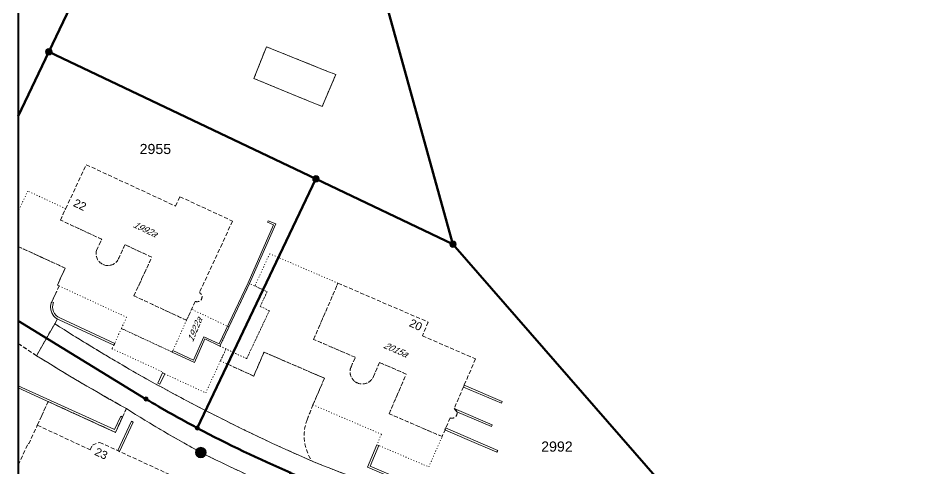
# Model space of a CAD drawing. Header units: metres. Extents: x 2681481 to 2682537, y 1228589 to 1229401.
# Drawn here: x 2681482.5 to 2681594.7, y 1228676.3 to 1228732 of the extents above; entities that cross this region are included whole.
import ezdxf
from ezdxf.enums import TextEntityAlignment as Align

# ---------------------------------------------------------------- set-up
doc = ezdxf.new("R2010")
doc.units = ezdxf.units.M
doc.linetypes.add('DASHED', pattern=[0.75, 0.5, -0.25])
doc.linetypes.add('DOT', pattern=[0.25, 0, -0.25])
for name, color, linetype, lineweight in [('AV_01132_LFP3_Bolzen', 253, 'Continuous', 18), ('AV_01219_Gebäudenummer_Objektnamen', 253, 'Continuous', 18), ('AV_01221_Strasse_Weg', 253, 'Continuous', 18), ('AV_01224_Wasserbecken', 253, 'Continuous', 18), ('AV_01225_Übrige_befestigte_Fläche', 253, 'DASHED', 18), ('AV_01234_Gartenanlage', 253, 'DASHED', 18), ('AV_01313_Mauer_massiver_Sockel_Lawinenverbauung', 253, 'Continuous', 18), ('AV_01321_Unterirdisches_Gebäude_Reservoir_Unterstand', 253, 'Continuous', 18), ('AV_01329_Objektname', 253, 'Continuous', 18), ('AV_01611_Parzelle', 253, 'Continuous', 40), ('AV_01619_Parzellennummer', 253, 'Continuous', 40), ('AV_01651_Markstein', 253, 'Continuous', 15), ('AV_01653_Bolzen', 253, 'Continuous', 15)]:
    doc.layers.add(name, color=color, linetype=linetype, lineweight=lineweight)
doc.layers.add('AV_01231_Acker_Wiese_Weide', color=253, linetype='DASHED')
doc.layers.add('AV_01299', color=253, linetype='Continuous')
doc.styles.get("Standard").update_dxf_attribs({"font": 'arial.ttf'})

# ---------------------------------------------------------------- blocks, each defined once
blk = doc.blocks.new('LFP3BO')
at = {"true_color": 0xffffff}
h = blk.add_hatch(color=7, dxfattribs=at)
edge = h.paths.add_edge_path()
edge.add_arc((0, 0), 0.65, 0, 360)
for radius in [0.65, 0.25]:
    blk.add_circle((0, 0), radius)
blk = doc.blocks.new('GPM')
at = {"true_color": 0xffffff}
h = blk.add_hatch(color=7, dxfattribs=at)
edge = h.paths.add_edge_path()
edge.add_arc((0, 0), 0.4, 0, 360)
blk.add_circle((0, 0), 0.4)
blk = doc.blocks.new('GPBOL')
at = {"true_color": 0xffffff}
h = blk.add_hatch(color=7, dxfattribs=at)
edge = h.paths.add_edge_path()
edge.add_arc((0, 0), 0.25, 0, 360)
blk.add_circle((0, 0), 0.25)

msp = doc.modelspace()

# ---------------------------------------------------------------- linework, layer by layer
at = {"layer": 'AV_01221_Strasse_Weg', "linetype": 'Continuous'}
for points in [[(2681541.76, 1228669.82, -0.03646), (2681518.81, 1228677.29, -0.016419), (2681505.67, 1228683.53, -0.024332), (2681487.07, 1228694.25), (2681484.82, 1228690.3, 0.012277), (2681495.89, 1228683.77, 0.017525), (2681505.16, 1228678.34, 0.01687), (2681514.51, 1228673.97, 0.015267)], [(2681605.49, 1228679.41, -0.09128), (2681588.07, 1228669.16, -0.096375)]]:
    msp.add_lwpolyline(points, format="xyb", dxfattribs=at)
at = {"layer": 'AV_01224_Wasserbecken', "linetype": 'Continuous'}
msp.add_lwpolyline([(2681519, 1228721.47), (2681520.05, 1228721.07), (2681521.72, 1228725.02), (2681520.62, 1228725.44), (2681513.17, 1228728.43), (2681511.62, 1228724.52), (2681519, 1228721.47)], close=True, dxfattribs=at)
at = {"layer": 'AV_01225_Übrige_befestigte_Fläche'}
for points in [[(2681482.55, 1228691.82), (2681484.82, 1228690.3), (2681487.07, 1228694.25), (2681487.4, 1228694.84, -0.16911), (2681486.67, 1228695.67, -0.200927), (2681486.68, 1228696.97), (2681487.1, 1228697.82), (2681487.61, 1228698.91), (2681487.38, 1228699.02), (2681488.35, 1228701.11), (2681482.55, 1228703.78), (2681482.55, 1228691.82)], [(2681508.4, 1228689.26), (2681505.67, 1228683.53, 0.016419), (2681518.81, 1228677.29, -0.251547), (2681518.19, 1228682.4), (2681518.91, 1228684.24), (2681520.32, 1228687.53), (2681512.87, 1228690.74), (2681511.6, 1228687.79), (2681508.4, 1228689.26)], [(2681512.19, 1228668.77), (2681514.51, 1228673.97, -0.01687), (2681505.16, 1228678.34, -0.017525), (2681495.89, 1228683.77), (2681495.41, 1228682.73), (2681494.55, 1228680.84), (2681486.25, 1228684.64), (2681485.46, 1228682.91), (2681484.91, 1228681.72), (2681491.43, 1228678.69), (2681491.71, 1228679.28), (2681492.6, 1228679.61), (2681501.2, 1228675.65), (2681500.57, 1228674.27), (2681512.19, 1228668.77)]]:
    msp.add_lwpolyline(points, format="xyb", close=True, dxfattribs=at)
at = {"layer": 'AV_01231_Acker_Wiese_Weide'}
msp.add_lwpolyline([(2681482.55, 1229065.97), (2681482.55, 1228752.2), (2681496.52, 1228749.21), (2681523.35, 1228743.48), (2681526.47, 1228739.15), (2681536.18, 1228704.08), (2681569.32, 1228666.04, 0.096375), (2681588.07, 1228669.16, 0.09128), (2681605.49, 1228679.41, 0.00467), (2681644.62, 1228709.45, -0.100539), (2681690.41, 1228731.45, -0.013298), (2681695.98, 1228732.72, -0.029497), (2681708.46, 1228734.45), (2681708.65, 1228734.47, 0.369992), (2681711.63, 1228737.92, -0.009231), (2681706.58, 1228751.26, -0.107092), (2681704.14, 1228768.67, -0.162121), (2681709.14, 1228781.9, -0.036195), (2681721.25, 1228792.55, 0.023757), (2681724.52, 1228794.64)], format="xyb", dxfattribs=at)
at = {"layer": 'AV_01234_Gartenanlage'}
msp.add_lwpolyline([(2681482.55, 1228752.2), (2681482.55, 1228703.78), (2681488.35, 1228701.11), (2681487.38, 1228699.02), (2681487.61, 1228698.91), (2681487.1, 1228697.82), (2681486.68, 1228696.97, 0.200927), (2681486.67, 1228695.67, 0.16911), (2681487.4, 1228694.84), (2681487.07, 1228694.25, 0.024332), (2681505.67, 1228683.53), (2681508.4, 1228689.26), (2681511.6, 1228687.79), (2681512.87, 1228690.74), (2681520.32, 1228687.53), (2681518.91, 1228684.24), (2681518.19, 1228682.4, 0.251547), (2681518.81, 1228677.29, 0.03646), (2681541.76, 1228669.82)], format="xyb", dxfattribs=at)
msp.add_lwpolyline([(2681569.32, 1228666.04), (2681536.18, 1228704.08), (2681526.47, 1228739.15)], dxfattribs=at)
msp.add_lwpolyline([(2681521.72, 1228725.02), (2681520.05, 1228721.07), (2681519, 1228721.47), (2681511.62, 1228724.52), (2681513.17, 1228728.43), (2681520.62, 1228725.44), (2681521.72, 1228725.02)], close=True, dxfattribs=at)
for points in [[(2681508.98, 1228706.92), (2681507.71, 1228704.12), (2681504.91, 1228698.11, -0.94464), (2681504.39, 1228697.01), (2681503.31, 1228694.68), (2681496.82, 1228697.7), (2681499.03, 1228702.46), (2681495.72, 1228704), (2681494.83, 1228702.08, -0.852486), (2681492.21, 1228703.3), (2681492.85, 1228704.68), (2681487.75, 1228707.05), (2681488.4, 1228708.45), (2681490.94, 1228713.88), (2681501.97, 1228708.77), (2681502.5, 1228709.93), (2681508.98, 1228706.92)], [(2681538.96, 1228689.91), (2681536.33, 1228683.79, -0.225189), (2681536.67, 1228683.37, -0.60529), (2681535.83, 1228682.63), (2681534.84, 1228680.32), (2681528.3, 1228683.15), (2681530.42, 1228688.04), (2681527.11, 1228689.47), (2681526.36, 1228687.72, -0.413362), (2681524.39, 1228686.94, -0.414435), (2681523.6, 1228688.91), (2681524.12, 1228690.11), (2681518.99, 1228692.32), (2681521.99, 1228699.26), (2681533.13, 1228694.45), (2681532.4, 1228692.76), (2681538.96, 1228689.91)], [(2681482.55, 1228676.8), (2681483.77, 1228679.45), (2681483.85, 1228679.42), (2681484.91, 1228681.72), (2681485.46, 1228682.91), (2681486.25, 1228684.64), (2681494.55, 1228680.84), (2681495.41, 1228682.73), (2681495.89, 1228683.77, -0.012277), (2681484.82, 1228690.3), (2681482.55, 1228691.82), (2681482.55, 1228676.8)]]:
    msp.add_lwpolyline(points, format="xyb", close=True, dxfattribs=at)
at = {"layer": 'AV_01313_Mauer_massiver_Sockel_Lawinenverbauung', "linetype": 'Continuous'}
for points in [[(2681482.6, 1228708.21), (2681482.55, 1228708.23)], [(2681482.55, 1228708.1), (2681482.6, 1228708.21)], [(2681507.43, 1228691.49), (2681511.08, 1228699.22), (2681514.32, 1228706.57), (2681513.4, 1228706.97), (2681513.32, 1228706.79), (2681514.05, 1228706.46), (2681510.9, 1228699.31), (2681507.34, 1228691.76), (2681505.45, 1228692.63), (2681504.19, 1228689.75), (2681501.64, 1228690.93), (2681501.55, 1228690.75), (2681504.28, 1228689.48), (2681505.56, 1228692.37), (2681507.43, 1228691.49)], [(2681500.04, 1228686.8), (2681500.62, 1228688.06), (2681500.34, 1228688.18), (2681499.77, 1228686.93), (2681500.04, 1228686.8)], [(2681494.43, 1228681.18), (2681482.55, 1228686.6)], [(2681542.25, 1228684.66), (2681537.56, 1228686.67), (2681537.47, 1228686.44), (2681542.15, 1228684.43), (2681542.25, 1228684.66)], [(2681482.55, 1228686.33), (2681494.55, 1228680.84), (2681495.41, 1228682.73), (2681495.41, 1228682.73), (2681495.19, 1228682.83), (2681495.19, 1228682.83), (2681494.43, 1228681.18), (2681494.43, 1228681.18)], [(2681541.01, 1228681.78), (2681536.33, 1228683.79), (2681536.67, 1228683.37), (2681540.91, 1228681.55), (2681541.01, 1228681.78)], [(2681495.06, 1228678.48), (2681496.73, 1228682.11), (2681496.52, 1228682.21), (2681494.83, 1228678.59), (2681495.06, 1228678.48)], [(2681541.7, 1228678.62), (2681535.27, 1228681.4), (2681535.17, 1228681.17), (2681537.93, 1228679.98), (2681541.6, 1228678.39), (2681541.7, 1228678.62)], [(2681537.22, 1228671.86), (2681525.95, 1228676.68), (2681527.03, 1228679.22), (2681526.8, 1228679.32), (2681525.62, 1228676.55), (2681537.17, 1228671.62), (2681543.01, 1228671.62), (2681544.33, 1228674.57), (2681544.1, 1228674.67), (2681542.85, 1228671.87), (2681537.22, 1228671.86)]]:
    msp.add_lwpolyline(points, dxfattribs=at)
msp.add_lwpolyline([(2681494.47, 1228691.83), (2681487.69, 1228694.97, -0.202532), (2681486.9, 1228695.76, -0.201626), (2681486.91, 1228696.87), (2681486.68, 1228696.97, 0.200927), (2681486.67, 1228695.67, 0.202586), (2681487.59, 1228694.74), (2681494.35, 1228691.61), (2681494.47, 1228691.83)], format="xyb", dxfattribs=at)
at = {"layer": 'AV_01321_Unterirdisches_Gebäude_Reservoir_Unterstand', "linetype": 'DOT'}
for points in [[(2681503.31, 1228694.68), (2681496.82, 1228697.7), (2681499.03, 1228702.46), (2681495.72, 1228704), (2681494.83, 1228702.08, -0.852486), (2681492.21, 1228703.3), (2681492.85, 1228704.68), (2681487.75, 1228707.05), (2681488.4, 1228708.45), (2681483.74, 1228710.63), (2681482.83, 1228708.71)], [(2681534.84, 1228680.32), (2681528.3, 1228683.15), (2681530.42, 1228688.04), (2681527.11, 1228689.47), (2681526.36, 1228687.72, -0.413362), (2681524.39, 1228686.94, -0.414435), (2681523.6, 1228688.91), (2681524.12, 1228690.11), (2681518.99, 1228692.32), (2681521.99, 1228699.26), (2681513.57, 1228702.89), (2681511.74, 1228698.91), (2681513.25, 1228698.2), (2681512.4, 1228696.39), (2681513.53, 1228695.86), (2681510.73, 1228689.94), (2681508.18, 1228691.14), (2681507.5, 1228689.67)]]:
    msp.add_lwpolyline(points, format="xyb", dxfattribs=at)
for points in [[(2681482.83, 1228708.71), (2681482.55, 1228708.1)], [(2681482.55, 1228703.78), (2681488.35, 1228701.11), (2681487.38, 1228699.02), (2681487.38, 1228699.02), (2681487.61, 1228698.91), (2681487.61, 1228698.91), (2681495.92, 1228695.05), (2681495.92, 1228695.05), (2681495.28, 1228693.67), (2681495.28, 1228693.67)], [(2681510.73, 1228689.94), (2681513.53, 1228695.86), (2681512.4, 1228696.39), (2681513.25, 1228698.2), (2681511.08, 1228699.22), (2681507.43, 1228691.49), (2681510.73, 1228689.94)], [(2681508.18, 1228691.14), (2681507.43, 1228691.49), (2681508.55, 1228693.86), (2681503.94, 1228696.04), (2681503.31, 1228694.68), (2681501.55, 1228690.75), (2681495.28, 1228693.67)], [(2681495.28, 1228693.67), (2681501.55, 1228690.75), (2681503.31, 1228694.68)], [(2681495.28, 1228693.67), (2681494.96, 1228692.99), (2681494.47, 1228691.83), (2681494.35, 1228691.61), (2681494.12, 1228691.17), (2681500.39, 1228688.29), (2681500.34, 1228688.18), (2681500.62, 1228688.06), (2681505.68, 1228685.72)], [(2681507.5, 1228689.67), (2681508.18, 1228691.14)], [(2681507.5, 1228689.67), (2681508.4, 1228689.26), (2681511.6, 1228687.79), (2681512.87, 1228690.74), (2681520.32, 1228687.53), (2681518.91, 1228684.24), (2681527.35, 1228680.61), (2681526.8, 1228679.32), (2681533.19, 1228676.58), (2681534.84, 1228680.32)], [(2681505.68, 1228685.72), (2681507.5, 1228689.67)]]:
    msp.add_lwpolyline(points, dxfattribs=at)
at = {"layer": 'AV_01611_Parzelle', "linetype": 'Continuous'}
for points in [[(2681496.52, 1228749.21), (2681482.55, 1228752.2), (2681482.55, 1228719.89), (2681486.33, 1228727.82), (2681496.52, 1228749.21)], [(2681496.52, 1228749.21), (2681486.33, 1228727.82), (2681519.28, 1228712.13), (2681536.18, 1228704.08), (2681526.47, 1228739.15), (2681523.35, 1228743.48), (2681496.52, 1228749.21)]]:
    msp.add_lwpolyline(points, close=True, dxfattribs=at)
msp.add_lwpolyline([(2681526.47, 1228739.15), (2681536.18, 1228704.08), (2681571.25, 1228663.82, 0.024868), (2681576.24, 1228664, 0.028836), (2681581.96, 1228664.81), (2681585.04, 1228663.08, 0.021513), (2681590.49, 1228664.92, 0.021455), (2681595.77, 1228667.22, 0.025385)], format="xyb", dxfattribs=at)
for points in [[(2681482.55, 1228694.6), (2681498.3, 1228684.96, 0.012107), (2681504.64, 1228681.38), (2681519.28, 1228712.13), (2681486.33, 1228727.82), (2681482.55, 1228719.89), (2681482.55, 1228694.6)], [(2681533.21, 1228669.75, 0.030213), (2681550.89, 1228665.75, 0.008394), (2681555.77, 1228665.03, 0.005531), (2681559.2, 1228664.62, 0.018735), (2681570.46, 1228663.84, 0.003776), (2681571.25, 1228663.82), (2681536.18, 1228704.08), (2681519.28, 1228712.13), (2681504.64, 1228681.38, 0.02136), (2681516.16, 1228675.86, 0.030211), (2681533.21, 1228669.75)], [(2681482.55, 1228659.22), (2681486.68, 1228657.32), (2681495.57, 1228653.22), (2681496.09, 1228654.35), (2681499.72, 1228652.68), (2681504.53, 1228650.46), (2681516.16, 1228675.86, -0.02136), (2681504.64, 1228681.38, -0.012107), (2681498.3, 1228684.96), (2681482.55, 1228694.6), (2681482.55, 1228659.22)]]:
    msp.add_lwpolyline(points, format="xyb", close=True, dxfattribs=at)

# ---------------------------------------------------------------- block references
at = {"layer": 'AV_01132_LFP3_Bolzen', "linetype": 'Continuous'}
msp.add_blockref('LFP3BO', (2681505.08, 1228678.35, 476.06), dxfattribs=at)
at = {"layer": 'AV_01651_Markstein', "linetype": 'Continuous'}
for p in [(2681486.33, 1228727.82), (2681519.28, 1228712.13), (2681536.18, 1228704.08)]:
    msp.add_blockref('GPM', p, dxfattribs=at)
at = {"layer": 'AV_01653_Bolzen', "linetype": 'Continuous'}
for p in [(2681498.3, 1228684.96), (2681504.64, 1228681.38)]:
    msp.add_blockref('GPBOL', p, dxfattribs=at)

# ---------------------------------------------------------------- texts
at = {"layer": 'AV_01219_Gebäudenummer_Objektnamen', "linetype": 'Continuous', "oblique": 27}
for s, rotation, p in [('1992a', 334.89, (2681498.18, 1228705.93)), ('2015a', 336.6, (2681529.09, 1228691.06))]:
    msp.add_text(s, height=0.8, rotation=rotation, dxfattribs=at).set_placement(p, align=Align.MIDDLE_CENTER)
at = {"layer": 'AV_01299'}
msp.add_text('22', height=1, rotation=334.62, dxfattribs=at).set_placement((2681489.12, 1228708.54), align=Align.BOTTOM_LEFT)
for s, rotation, p in [('20', 334.62, (2681532.51, 1228694.23)), ('23', 335.25, (2681493.71, 1228678.36))]:
    msp.add_text(s, height=1, rotation=rotation, dxfattribs=at).set_placement(p, align=Align.TOP_RIGHT)
at = {"layer": 'AV_01329_Objektname', "linetype": 'Continuous', "oblique": 27}
msp.add_text('1922a', height=0.8, rotation=67.59, dxfattribs=at).set_placement((2681504.31, 1228693.5), align=Align.MIDDLE_CENTER)
at = {"layer": 'AV_01619_Parzellennummer', "linetype": 'Continuous'}
for s, p in [('2955', (2681499.47, 1228715.82)), ('2992', (2681549, 1228679.09))]:
    msp.add_text(s, height=1.25, dxfattribs=at).set_placement(p, align=Align.MIDDLE_CENTER)

doc.saveas('drawing.dxf')
